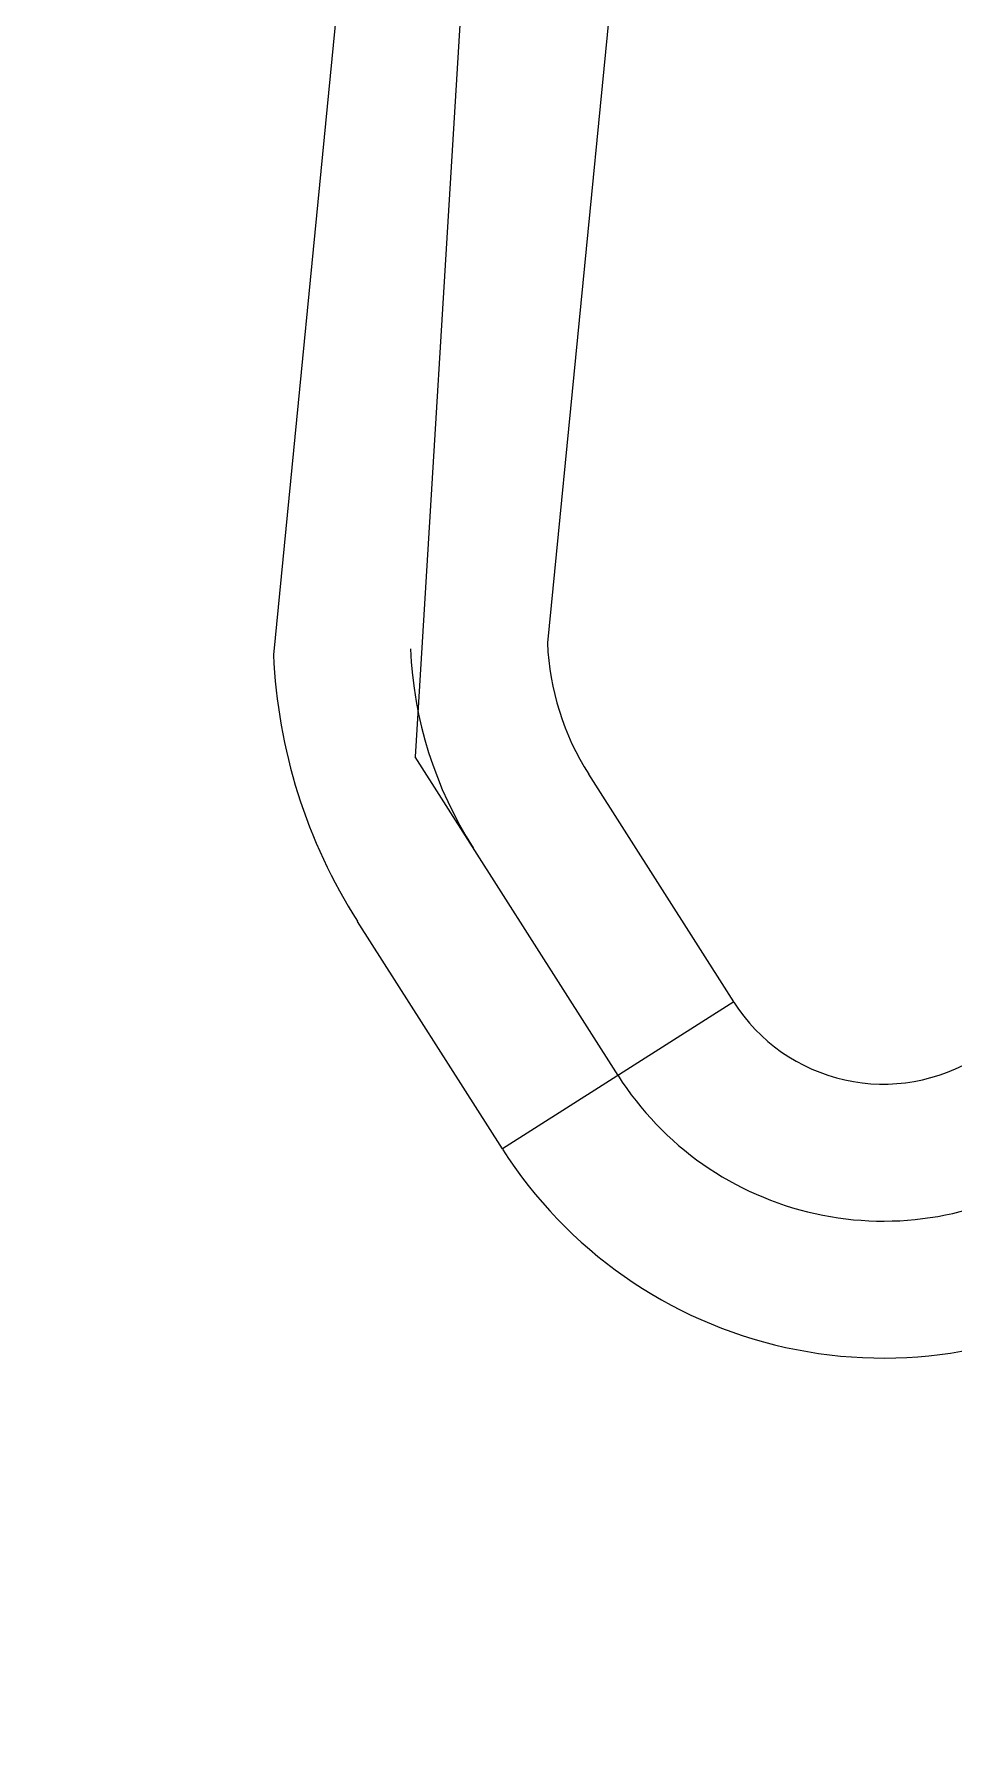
# Model space of a CAD drawing. Header units: millimetres. Extents: x 1145859089 to 1147511753, y -1047484727 to -1047247487.
# Drawn here: x 1147319574 to 1147319688, y -1047439149.2 to -1047438935.9 of the extents above; entities that cross this region are included whole.
import ezdxf
from ezdxf.xclip import XClip

# ---------------------------------------------------------------- set-up
doc = ezdxf.new("R2010")
doc.units = ezdxf.units.MM
doc.header["$LTSCALE"] = 100
doc.header["$MEASUREMENT"] = 0
doc.header["$XCLIPFRAME"] = 2
doc.linetypes.add('단지배치도$0$CENTER', pattern=[31, 30, -0.5, 0, -0.5])
doc.layers.get('0').update_dxf_attribs({"linetype": 'CONTINUOUS'})
doc.layers.add('XREF', color=135, linetype='CONTINUOUS')
doc.layers.add('단지배치도$0$W240910', color=135, linetype='CONTINUOUS')

# ---------------------------------------------------------------- blocks, each defined once
blk = doc.blocks.new('단지배치도$0$zw$9902')
at = {"layer": '단지배치도$0$W240910', "linetype": 'ByBlock', "ltscale": 20}
for p, q in [((59377.23, -67523.26), (59365.58, -67642.1)), ((59343.26, -67524.72), (59331.62, -67643.56)), ((59388.69, -67686.65), (59370.71, -67658.4)), ((59360, -67704.9), (59342.02, -67676.65)), ((59388.69, -67686.65), (59360, -67704.9))]:
    blk.add_line(p, q, dxfattribs=at)
at = {"layer": '단지배치도$0$W240910', "linetype": '단지배치도$0$CENTER', "ltscale": 20}
for p in [(59357.14, -67525.72), (59374.34, -67695.78)]:
    blk.add_line(p, (59349.18, -67656.22), dxfattribs=at)
at = {"layer": '단지배치도$0$W240910'}
for radius in [11431.38, 11931.38]:
    blk.add_arc((57394.29, -57699.4), radius, 251.62775, 321.418131, dxfattribs=at)
at = {"layer": '단지배치도$0$W240910', "linetype": '단지배치도$0$CENTER', "ltscale": 20}
for centre, radius, start, end in [((59398.55, -67640.68), 50, 182.4639, 212.4639), ((59407.25, -67674.85), 39, 212.4639, 302.4639)]:
    blk.add_arc(centre, radius, start, end, dxfattribs=at)
at = {"layer": '단지배치도$0$W240910', "linetype": 'ByBlock', "ltscale": 20}
for centre, radius, start, end in [((59398.55, -67640.68), 33, 182.4639, 212.4639), ((59398.55, -67640.68), 67, 182.4639, 212.4639), ((59407.25, -67674.85), 22, 212.4639, 302.4639), ((59407.25, -67674.85), 56, 212.4639, 302.4639)]:
    blk.add_arc(centre, radius, start, end, dxfattribs=at)
blk = doc.blocks.new('단지배치도')
blk.add_blockref('단지배치도$0$zw$9902', (141034.19, 142437.16))

msp = doc.modelspace()

# ---------------------------------------------------------------- block references
at = {"layer": 'XREF'}
ref = msp.add_blockref('단지배치도', (1147119237.834579, -1047513806.462535), dxfattribs=at)
XClip(ref).set_block_clipping_path([(72982.4064819524, 34919.7593965302), (360382.4067475507, 255319.7593436702)])

doc.saveas('drawing.dxf')
